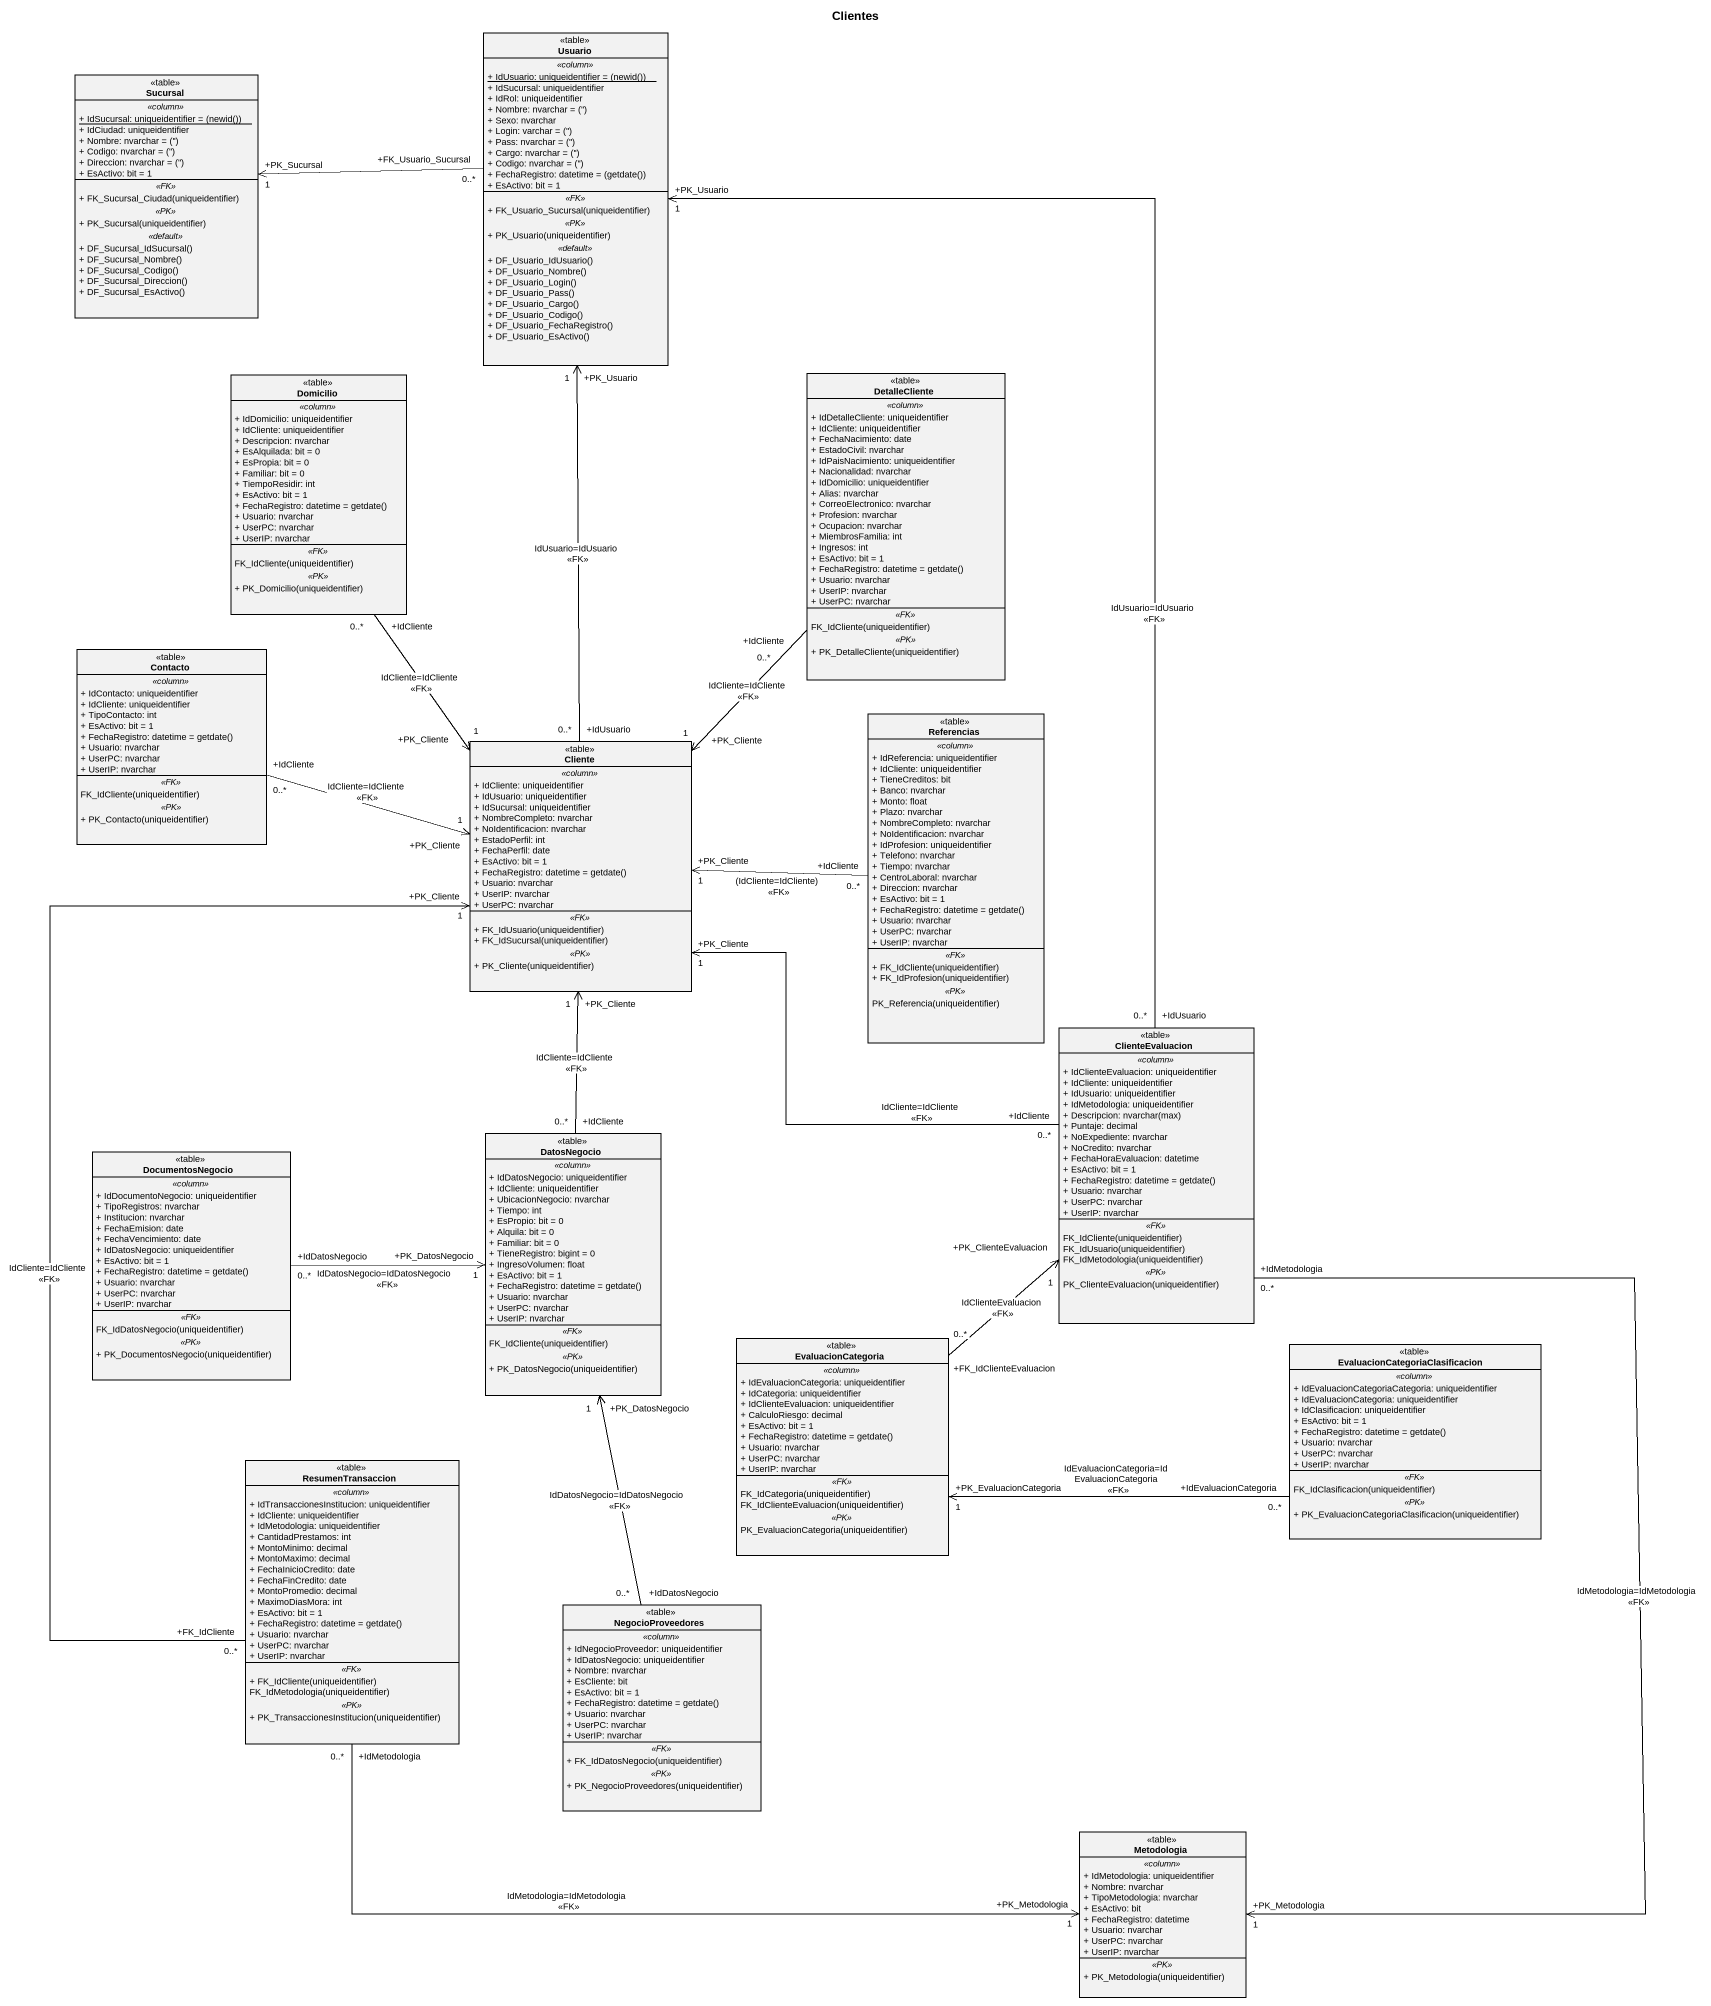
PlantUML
@startuml
title Clientes
hide circle
hide empty members
skinparam classAttributeIconSize 0
class Usuario <<table>> {
  .. <<column>> ..
  {static} {field} + IdUsuario: uniqueidentifier = (newid())
  + IdSucursal: uniqueidentifier
  + IdRol: uniqueidentifier
  {field} + Nombre: nvarchar = ('')
  + Sexo: nvarchar
  {field} + Login: varchar = ('')
  {field} + Pass: nvarchar = ('')
  {field} + Cargo: nvarchar = ('')
  {field} + Codigo: nvarchar = ('')
  {field} + FechaRegistro: datetime = (getdate())
  + EsActivo: bit = 1
  .. <<FK>> ..
  + FK_Usuario_Sucursal(uniqueidentifier)
  .. <<PK>> ..
  + PK_Usuario(uniqueidentifier)
  .. <<default>> ..
  + DF_Usuario_IdUsuario()
  + DF_Usuario_Nombre()
  + DF_Usuario_Login()
  + DF_Usuario_Pass()
  + DF_Usuario_Cargo()
  + DF_Usuario_Codigo()
  + DF_Usuario_FechaRegistro()
  + DF_Usuario_EsActivo()
}
class Sucursal <<table>> {
  .. <<column>> ..
  {static} {field} + IdSucursal: uniqueidentifier = (newid())
  + IdCiudad: uniqueidentifier
  {field} + Nombre: nvarchar = ('')
  {field} + Codigo: nvarchar = ('')
  {field} + Direccion: nvarchar = ('')
  + EsActivo: bit = 1
  .. <<FK>> ..
  + FK_Sucursal_Ciudad(uniqueidentifier)
  .. <<PK>> ..
  + PK_Sucursal(uniqueidentifier)
  .. <<default>> ..
  + DF_Sucursal_IdSucursal()
  + DF_Sucursal_Nombre()
  + DF_Sucursal_Codigo()
  + DF_Sucursal_Direccion()
  + DF_Sucursal_EsActivo()
}
class Domicilio <<table>> {
  .. <<column>> ..
  + IdDomicilio: uniqueidentifier
  + IdCliente: uniqueidentifier
  + Descripcion: nvarchar
  + EsAlquilada: bit = 0
  + EsPropia: bit = 0
  + Familiar: bit = 0
  + TiempoResidir: int
  + EsActivo: bit = 1
  {field} + FechaRegistro: datetime = getdate()
  + Usuario: nvarchar
  + UserPC: nvarchar
  + UserIP: nvarchar
  .. <<FK>> ..
  FK_IdCliente(uniqueidentifier)
  .. <<PK>> ..
  + PK_Domicilio(uniqueidentifier)
}
class DetalleCliente <<table>> {
  .. <<column>> ..
  + IdDetalleCliente: uniqueidentifier
  + IdCliente: uniqueidentifier
  + FechaNacimiento: date
  + EstadoCivil: nvarchar
  + IdPaisNacimiento: uniqueidentifier
  + Nacionalidad: nvarchar
  + IdDomicilio: uniqueidentifier
  + Alias: nvarchar
  + CorreoElectronico: nvarchar
  + Profesion: nvarchar
  + Ocupacion: nvarchar
  + MiembrosFamilia: int
  + Ingresos: int
  + EsActivo: bit = 1
  {field} + FechaRegistro: datetime = getdate()
  + Usuario: nvarchar
  + UserIP: nvarchar
  + UserPC: nvarchar
  .. <<FK>> ..
  FK_IdCliente(uniqueidentifier)
  .. <<PK>> ..
  + PK_DetalleCliente(uniqueidentifier)
}
class Contacto <<table>> {
  .. <<column>> ..
  + IdContacto: uniqueidentifier
  + IdCliente: uniqueidentifier
  + TipoContacto: int
  + EsActivo: bit = 1
  {field} + FechaRegistro: datetime = getdate()
  + Usuario: nvarchar
  + UserPC: nvarchar
  + UserIP: nvarchar
  .. <<FK>> ..
  FK_IdCliente(uniqueidentifier)
  .. <<PK>> ..
  + PK_Contacto(uniqueidentifier)
}
class Referencias <<table>> {
  .. <<column>> ..
  + IdReferencia: uniqueidentifier
  + IdCliente: uniqueidentifier
  + TieneCreditos: bit
  + Banco: nvarchar
  + Monto: float
  + Plazo: nvarchar
  + NombreCompleto: nvarchar
  + NoIdentificacion: nvarchar
  + IdProfesion: uniqueidentifier
  + Telefono: nvarchar
  + Tiempo: nvarchar
  + CentroLaboral: nvarchar
  + Direccion: nvarchar
  + EsActivo: bit = 1
  {field} + FechaRegistro: datetime = getdate()
  + Usuario: nvarchar
  + UserPC: nvarchar
  + UserIP: nvarchar
  .. <<FK>> ..
  + FK_IdCliente(uniqueidentifier)
  + FK_IdProfesion(uniqueidentifier)
  .. <<PK>> ..
  PK_Referencia(uniqueidentifier)
}
class Cliente <<table>> {
  .. <<column>> ..
  + IdCliente: uniqueidentifier
  + IdUsuario: uniqueidentifier
  + IdSucursal: uniqueidentifier
  + NombreCompleto: nvarchar
  + NoIdentificacion: nvarchar
  + EstadoPerfil: int
  + FechaPerfil: date
  + EsActivo: bit = 1
  {field} + FechaRegistro: datetime = getdate()
  + Usuario: nvarchar
  + UserIP: nvarchar
  + UserPC: nvarchar
  .. <<FK>> ..
  + FK_IdUsuario(uniqueidentifier)
  + FK_IdSucursal(uniqueidentifier)
  .. <<PK>> ..
  + PK_Cliente(uniqueidentifier)
}
class ClienteEvaluacion <<table>> {
  .. <<column>> ..
  + IdClienteEvaluacion: uniqueidentifier
  + IdCliente: uniqueidentifier
  + IdUsuario: uniqueidentifier
  + IdMetodologia: uniqueidentifier
  {field} + Descripcion: nvarchar(max)
  + Puntaje: decimal
  + NoExpediente: nvarchar
  + NoCredito: nvarchar
  + FechaHoraEvaluacion: datetime
  + EsActivo: bit = 1
  {field} + FechaRegistro: datetime = getdate()
  + Usuario: nvarchar
  + UserPC: nvarchar
  + UserIP: nvarchar
  .. <<FK>> ..
  FK_IdCliente(uniqueidentifier)
  FK_IdUsuario(uniqueidentifier)
  FK_IdMetodologia(uniqueidentifier)
  .. <<PK>> ..
  PK_ClienteEvaluacion(uniqueidentifier)
}
class DocumentosNegocio <<table>> {
  .. <<column>> ..
  + IdDocumentoNegocio: uniqueidentifier
  + TipoRegistros: nvarchar
  + Institucion: nvarchar
  + FechaEmision: date
  + FechaVencimiento: date
  + IdDatosNegocio: uniqueidentifier
  + EsActivo: bit = 1
  {field} + FechaRegistro: datetime = getdate()
  + Usuario: nvarchar
  + UserPC: nvarchar
  + UserIP: nvarchar
  .. <<FK>> ..
  FK_IdDatosNegocio(uniqueidentifier)
  .. <<PK>> ..
  + PK_DocumentosNegocio(uniqueidentifier)
}
class DatosNegocio <<table>> {
  .. <<column>> ..
  + IdDatosNegocio: uniqueidentifier
  + IdCliente: uniqueidentifier
  + UbicacionNegocio: nvarchar
  + Tiempo: int
  + EsPropio: bit = 0
  + Alquila: bit = 0
  + Familiar: bit = 0
  + TieneRegistro: bigint = 0
  + IngresoVolumen: float
  + EsActivo: bit = 1
  {field} + FechaRegistro: datetime = getdate()
  + Usuario: nvarchar
  + UserPC: nvarchar
  + UserIP: nvarchar
  .. <<FK>> ..
  FK_IdCliente(uniqueidentifier)
  .. <<PK>> ..
  + PK_DatosNegocio(uniqueidentifier)
}
class EvaluacionCategoria <<table>> {
  .. <<column>> ..
  + IdEvaluacionCategoria: uniqueidentifier
  + IdCategoria: uniqueidentifier
  + IdClienteEvaluacion: uniqueidentifier
  + CalculoRiesgo: decimal
  + EsActivo: bit = 1
  {field} + FechaRegistro: datetime = getdate()
  + Usuario: nvarchar
  + UserPC: nvarchar
  + UserIP: nvarchar
  .. <<FK>> ..
  FK_IdCategoria(uniqueidentifier)
  FK_IdClienteEvaluacion(uniqueidentifier)
  .. <<PK>> ..
  PK_EvaluacionCategoria(uniqueidentifier)
}
class "EvaluacionCategoriaClasificacion" as EvaluacionCategoriaClasifica <<table>> {
  .. <<column>> ..
  + IdEvaluacionCategoriaCategoria: uniqueidentifier
  + IdEvaluacionCategoria: uniqueidentifier
  + IdClasificacion: uniqueidentifier
  + EsActivo: bit = 1
  {field} + FechaRegistro: datetime = getdate()
  + Usuario: nvarchar
  + UserPC: nvarchar
  + UserIP: nvarchar
  .. <<FK>> ..
  FK_IdClasificacion(uniqueidentifier)
  .. <<PK>> ..
  + PK_EvaluacionCategoriaClasificacion(uniqueidentifier)
}
class ResumenTransaccion <<table>> {
  .. <<column>> ..
  + IdTransaccionesInstitucion: uniqueidentifier
  + IdCliente: uniqueidentifier
  + IdMetodologia: uniqueidentifier
  + CantidadPrestamos: int
  + MontoMinimo: decimal
  + MontoMaximo: decimal
  + FechaInicioCredito: date
  + FechaFinCredito: date
  + MontoPromedio: decimal
  + MaximoDiasMora: int
  + EsActivo: bit = 1
  {field} + FechaRegistro: datetime = getdate()
  + Usuario: nvarchar
  + UserPC: nvarchar
  + UserIP: nvarchar
  .. <<FK>> ..
  + FK_IdCliente(uniqueidentifier)
  FK_IdMetodologia(uniqueidentifier)
  .. <<PK>> ..
  + PK_TransaccionesInstitucion(uniqueidentifier)
}
class NegocioProveedores <<table>> {
  .. <<column>> ..
  + IdNegocioProveedor: uniqueidentifier
  + IdDatosNegocio: uniqueidentifier
  + Nombre: nvarchar
  + EsCliente: bit
  + EsActivo: bit = 1
  {field} + FechaRegistro: datetime = getdate()
  + Usuario: nvarchar
  + UserPC: nvarchar
  + UserIP: nvarchar
  .. <<FK>> ..
  + FK_IdDatosNegocio(uniqueidentifier)
  .. <<PK>> ..
  + PK_NegocioProveedores(uniqueidentifier)
}
class Metodologia <<table>> {
  .. <<column>> ..
  + IdMetodologia: uniqueidentifier
  + Nombre: nvarchar
  + TipoMetodologia: nvarchar
  + EsActivo: bit
  + FechaRegistro: datetime
  + Usuario: nvarchar
  + UserPC: nvarchar
  + UserIP: nvarchar
  .. <<PK>> ..
  + PK_Metodologia(uniqueidentifier)
}
Usuario "+FK_Usuario_Sucursal\n0..*" -left-> "+PK_Sucursal\n1" Sucursal
Domicilio "+IdCliente\n0..*" --> "+PK_Cliente\n1" Cliente : IdCliente=IdCliente\n<<FK>>
DetalleCliente "+IdCliente\n0..*" --> "+PK_Cliente\n1" Cliente : IdCliente=IdCliente\n<<FK>>
Contacto "+IdCliente\n0..*" -right-> "+PK_Cliente\n1" Cliente : IdCliente=IdCliente\n<<FK>>
Referencias "+IdCliente\n0..*" -left-> "+PK_Cliente\n1" Cliente : (IdCliente=IdCliente)\n<<FK>>
Cliente "+IdUsuario\n0..*" -up-> "+PK_Usuario\n1" Usuario : IdUsuario=IdUsuario\n<<FK>>
ClienteEvaluacion "+IdUsuario\n0..*" -up-> "+PK_Usuario\n1" Usuario : IdUsuario=IdUsuario\n<<FK>>
ClienteEvaluacion "+IdCliente\n0..*" -left-> "+PK_Cliente\n1" Cliente : IdCliente=IdCliente\n<<FK>>
ClienteEvaluacion "+IdMetodologia\n0..*" --> "+PK_Metodologia\n1" Metodologia : IdMetodologia=IdMetodologia\n<<FK>>
DocumentosNegocio "+IdDatosNegocio\n0..*" -right-> "+PK_DatosNegocio\n1" DatosNegocio : IdDatosNegocio=IdDatosNegocio\n<<FK>>
DatosNegocio "+IdCliente\n0..*" -up-> "+PK_Cliente\n1" Cliente : IdCliente=IdCliente\n<<FK>>
EvaluacionCategoria "+FK_IdClienteEvaluacion\n0..*" -up-> "+PK_ClienteEvaluacion\n1" ClienteEvaluacion : IdClienteEvaluacion\n<<FK>>
EvaluacionCategoriaClasifica "+IdEvaluacionCategoria\n0..*" -left-> "+PK_EvaluacionCategoria\n1" EvaluacionCategoria : IdEvaluacionCategoria=IdEvaluacionCategoria\n<<FK>>
ResumenTransaccion "+FK_IdCliente\n0..*" -up-> "+PK_Cliente\n1" Cliente : IdCliente=IdCliente\n<<FK>>
ResumenTransaccion "+IdMetodologia\n0..*" -right-> "+PK_Metodologia\n1" Metodologia : IdMetodologia=IdMetodologia\n<<FK>>
NegocioProveedores "+IdDatosNegocio\n0..*" -up-> "+PK_DatosNegocio\n1" DatosNegocio : IdDatosNegocio=IdDatosNegocio\n<<FK>>
@enduml
